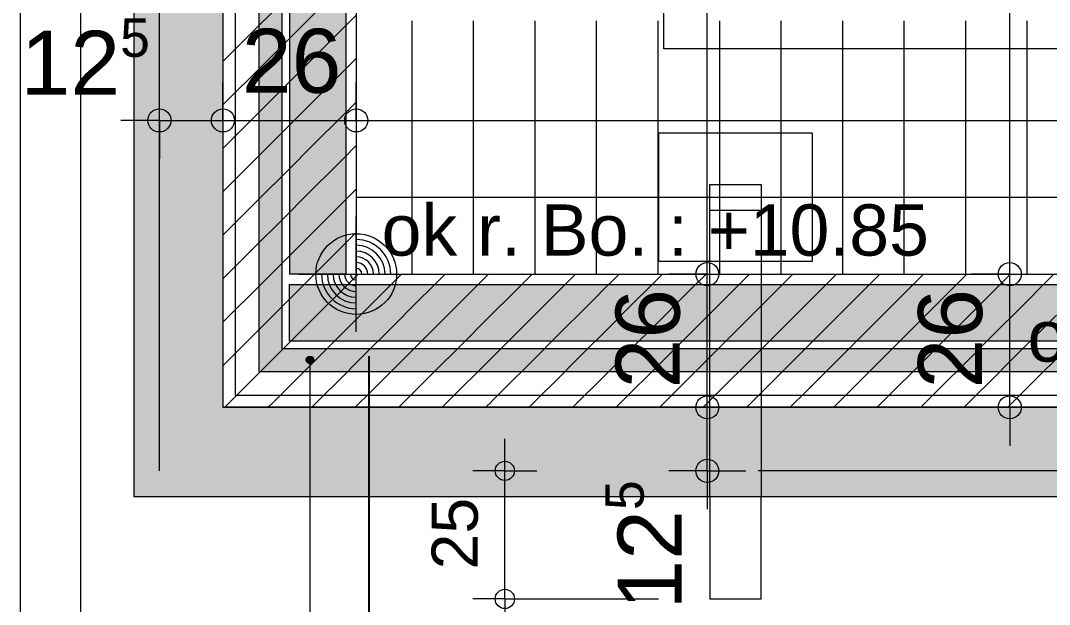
# Model space of a CAD drawing. Header units: metres. Extents: x 0.003 to 0.843, y 0.003 to 0.597.
# Drawn here: x 0.31126 to 0.35141, y 0.1042 to 0.127 of the extents above; entities that cross this region are included whole.
import ezdxf

# ---------------------------------------------------------------- set-up
doc = ezdxf.new("R2010")
doc.units = ezdxf.units.M
for name, pattern in [('AUSGEZOGEN', [0]), ('KURZGESTRICHELT', [0.0025, 0.0015, -0.001]), ('LINIE_17', [0.0005, 0, -0.0005]), ('LINIE_23', [0.0079, 0.004, -0.0013, 0, -0.0013, 0, -0.0013]), ('PHANTOM', [63.5, 31.75, -6.35, 6.35, -6.35, 6.35, -6.35]), ('PUNKT', [6.35, 0, -6.35]), ('RAND', [44.45, 12.7, -6.35, 12.7, -6.35, 0, -6.35]), ('VERDECKT', [9.525, 6.35, -3.175])]:
    doc.linetypes.add(name, pattern=pattern)
for name, color, linetype, lineweight in [('Ausbau Raeume', 7, 'AUSGEZOGEN', 18), ('Bauachsen grob', 7, 'RAND', 13), ('Beton Ansicht', 7, 'AUSGEZOGEN', 13), ('Beton verdeckt vorne', 7, 'KURZGESTRICHELT', 13), ('Bodenplatte', 7, 'AUSGEZOGEN', 18), ('Daemmung', 7, 'AUSGEZOGEN', 18), ('Decke', 7, 'AUSGEZOGEN', 35), ('Detailmasse', 7, 'AUSGEZOGEN', 13), ('Dichtung', 240, 'AUSGEZOGEN', 13), ('Holz Fassadenverkleidung', 7, 'AUSGEZOGEN', 18), ('Holzgelaender', 7, 'AUSGEZOGEN', 25), ('Konstruktion oben', 7, 'VERDECKT', 13), ('Rolladen', 7, 'AUSGEZOGEN', 13), ('Spengler', 7, 'AUSGEZOGEN', 18), ('Text Koten', 7, 'AUSGEZOGEN', 25), ('Text Werkplan Ausfuehrung', 7, 'AUSGEZOGEN', 25), ('Werkplan- Ausfuehrungsmasse', 7, 'AUSGEZOGEN', 13)]:
    doc.layers.add(name, color=color, linetype=linetype, lineweight=lineweight)
doc.layers.add('Entwaesserungsb._ Retentionb', color=7, linetype='AUSGEZOGEN', lineweight=25, true_color=0x494949)
doc.styles.add('ARIAL', font='ARIAL.TTF')

msp = doc.modelspace()

# ---------------------------------------------------------------- hatches: boundary and pattern name
at = {"layer": 'Holzgelaender', "linetype": 'AUSGEZOGEN', "lineweight": 13, "true_color": 0xe3e3e3}
msp.add_hatch(color=254, dxfattribs=at).paths.add_polyline_path([(0.32056, 0.156637), (0.32056, 0.113297), (0.37896, 0.113297), (0.37896, 0.114197), (0.32146, 0.114197), (0.32146, 0.156637)])
at = {"layer": 'Rolladen', "linetype": 'AUSGEZOGEN', "lineweight": 13, "true_color": 0xf2edfc}
for points in [[(0.32176, 0.157237), (0.32176, 0.117097), (0.32396, 0.117097), (0.32396, 0.157237)], [(0.32176, 0.114497), (0.37956, 0.114497), (0.37956, 0.116697), (0.32176, 0.116697)]]:
    msp.add_hatch(color=7, dxfattribs=at).paths.add_polyline_path(points)
at = {"layer": 'Spengler', "linetype": 'AUSGEZOGEN', "lineweight": 13, "true_color": 0xfafafa}
msp.add_hatch(color=7, dxfattribs=at).paths.add_polyline_path([(0.31568, 0.157637), (0.31568, 0.108417), (0.37996, 0.108417), (0.37996, 0.111897), (0.31916, 0.111897), (0.31916, 0.157637)])
at = {"layer": 'Text Werkplan Ausfuehrung', "linetype": 'AUSGEZOGEN', "lineweight": 13}
for points in [[(0.32241, 0.113747), (0.32271, 0.113747), (0.322689, 0.113822)], [(0.32241, 0.113747), (0.322689, 0.113822), (0.322431, 0.113822)], [(0.322431, 0.113672), (0.32271, 0.113747), (0.32241, 0.113747)], [(0.322431, 0.113822), (0.322689, 0.113822), (0.322635, 0.113876)], [(0.322431, 0.113822), (0.322635, 0.113876), (0.322485, 0.113876)], [(0.322431, 0.113672), (0.322689, 0.113672), (0.32271, 0.113747)], [(0.322485, 0.113618), (0.322689, 0.113672), (0.322431, 0.113672)], [(0.322485, 0.113876), (0.322635, 0.113876), (0.32256, 0.113897)], [(0.322485, 0.113618), (0.322635, 0.113618), (0.322689, 0.113672)], [(0.322635, 0.113618), (0.322485, 0.113618), (0.32256, 0.113597)]]:
    msp.add_hatch(color=7, dxfattribs=at).paths.add_polyline_path(points)

# ---------------------------------------------------------------- linework, layer by layer
at = {"layer": 'Ausbau Raeume', "color": 254, "linetype": 'AUSGEZOGEN', "lineweight": 18}
for p, q in [((0.326542, 0.119803), (0.326542, 0.126989)), ((0.328942, 0.119803), (0.328942, 0.126989)), ((0.331342, 0.119803), (0.331342, 0.126989)), ((0.333742, 0.119803), (0.333742, 0.126989)), ((0.336142, 0.119803), (0.336142, 0.126989)), ((0.338542, 0.119803), (0.338542, 0.126989)), ((0.340942, 0.119803), (0.340942, 0.126989)), ((0.343342, 0.119803), (0.343342, 0.126989)), ((0.345742, 0.119803), (0.345742, 0.126989)), ((0.348142, 0.119803), (0.348142, 0.126989)), ((0.350542, 0.119803), (0.350542, 0.126989)), ((0.326542, 0.117097), (0.326542, 0.119789)), ((0.328942, 0.117097), (0.328942, 0.119789)), ((0.331342, 0.117097), (0.331342, 0.119789)), ((0.333742, 0.117097), (0.333742, 0.119789)), ((0.336142, 0.117097), (0.336142, 0.119789)), ((0.338542, 0.117097), (0.338542, 0.119789)), ((0.340942, 0.117097), (0.340942, 0.119789)), ((0.343342, 0.117097), (0.343342, 0.119789)), ((0.345742, 0.117097), (0.345742, 0.119789)), ((0.348142, 0.117097), (0.348142, 0.119789)), ((0.350542, 0.117097), (0.350542, 0.119789))]:
    msp.add_line(p, q, dxfattribs=at)
at = {"layer": 'Bauachsen grob', "color": 32, "linetype": 'LINIE_23', "lineweight": 25, "true_color": 0xc36e14}
msp.add_line((0.32486, 0.013897), (0.32486, 0.581), dxfattribs=at)
at = {"layer": 'Beton Ansicht', "color": 7, "linetype": 'AUSGEZOGEN', "lineweight": 13}
for p, q in [((0.32436, 0.157637), (0.32436, 0.117097)), ((0.32436, 0.117097), (0.38096, 0.117097))]:
    msp.add_line(p, q, dxfattribs=at)
at = {"layer": 'Beton verdeckt vorne', "color": 7, "linetype": 'VERDECKT', "lineweight": 13}
for p in [(0.31916, 0.160997), (0.38096, 0.111897)]:
    msp.add_line(p, (0.31916, 0.111897), dxfattribs=at)
at = {"layer": 'Bodenplatte', "color": 92, "linetype": 'VERDECKT', "lineweight": 18, "true_color": 0x00c600}
for p, q in [((0.31916, 0.160997), (0.31916, 0.111897)), ((0.31916, 0.111897), (0.63756, 0.111897))]:
    msp.add_line(p, q, dxfattribs=at)
at = {"layer": 'Daemmung', "color": 7, "linetype": 'VERDECKT', "lineweight": 13}
msp.add_line((0.31916, 0.111897), (0.32236, 0.111897), dxfattribs=at)
at = {"layer": 'Decke', "color": 92, "linetype": 'PHANTOM', "lineweight": 18, "true_color": 0x00c600}
for p, q in [((0.31916, 0.160997), (0.31916, 0.111897)), ((0.31916, 0.111897), (0.63756, 0.111897))]:
    msp.add_line(p, q, dxfattribs=at)
at = {"layer": 'Decke', "color": 92, "linetype": 'LINIE_17', "lineweight": 18, "true_color": 0x00c600}
for p, q in [((0.33636, 0.125897), (0.33636, 0.159097)), ((0.38136, 0.125897), (0.33636, 0.125897))]:
    msp.add_line(p, q, dxfattribs=at)
at = {"layer": 'Detailmasse', "color": 240, "linetype": 'AUSGEZOGEN', "lineweight": 13}
for p, q in [((0.33016, 0.109417), (0.33016, 0.110667)), ((0.33016, 0.109417), (0.32891, 0.109417)), ((0.33016, 0.109417), (0.33141, 0.109417)), ((0.33016, 0.109417), (0.33016, 0.109417)), ((0.33016, 0.104417), (0.33016, 0.109417)), ((0.33016, 0.104417), (0.32891, 0.104417)), ((0.33016, 0.104417), (0.33141, 0.104417)), ((0.33016, 0.104417), (0.33616, 0.104417)), ((0.33016, 0.104417), (0.33016, 0.103167))]:
    msp.add_line(p, q, dxfattribs=at)
for centre in [(0.33016, 0.109417), (0.33016, 0.104417)]:
    msp.add_circle(centre, 0.000375, dxfattribs=at)
at = {"layer": 'Dichtung', "color": 21, "linetype": 'AUSGEZOGEN', "lineweight": 13, "true_color": 0xffa8a8}
for p, q in [((0.319868, 0.126109), (0.321985, 0.128226)), ((0.320717, 0.125261), (0.322834, 0.127378)), ((0.323686, 0.126534), (0.32436, 0.127207)), ((0.321565, 0.124412), (0.323682, 0.126529)), ((0.31916, 0.125401), (0.319864, 0.126105)), ((0.31916, 0.123704), (0.320712, 0.125257)), ((0.322414, 0.123564), (0.32436, 0.12551)), ((0.319444, 0.122291), (0.321561, 0.124408)), ((0.323262, 0.122715), (0.32436, 0.123813)), ((0.320292, 0.121442), (0.322409, 0.123559)), ((0.321141, 0.120594), (0.323258, 0.122711)), ((0.31916, 0.122007), (0.31944, 0.122287)), ((0.324111, 0.121867), (0.32436, 0.122116)), ((0.321989, 0.119745), (0.324106, 0.121862)), ((0.31916, 0.12031), (0.320288, 0.121438)), ((0.31916, 0.118613), (0.321137, 0.12059)), ((0.322838, 0.118897), (0.32436, 0.120419)), ((0.319868, 0.117624), (0.321985, 0.119741)), ((0.320717, 0.116776), (0.322834, 0.118893)), ((0.323686, 0.118048), (0.32436, 0.118722)), ((0.321565, 0.115927), (0.323682, 0.118044)), ((0.31916, 0.116916), (0.319864, 0.11762)), ((0.322414, 0.115078), (0.324433, 0.117097)), ((0.325384, 0.116351), (0.32613, 0.117097)), ((0.326232, 0.115503), (0.327827, 0.117097)), ((0.329202, 0.116776), (0.329524, 0.117097)), ((0.33005, 0.115927), (0.331221, 0.117097)), ((0.330899, 0.115078), (0.332918, 0.117097)), ((0.333869, 0.116351), (0.334615, 0.117097)), ((0.334717, 0.115503), (0.336312, 0.117097)), ((0.337687, 0.116776), (0.338009, 0.117097)), ((0.338536, 0.115927), (0.339706, 0.117097)), ((0.339384, 0.115078), (0.341403, 0.117097)), ((0.342354, 0.116351), (0.3431, 0.117097)), ((0.343203, 0.115503), (0.344797, 0.117097)), ((0.346172, 0.116776), (0.346494, 0.117097)), ((0.347021, 0.115927), (0.348191, 0.117097)), ((0.347869, 0.115078), (0.349888, 0.117097)), ((0.350839, 0.116351), (0.351585, 0.117097)), ((0.31916, 0.115219), (0.320712, 0.116771)), ((0.327081, 0.114654), (0.329198, 0.116771)), ((0.335566, 0.114654), (0.337683, 0.116771)), ((0.344051, 0.114654), (0.346168, 0.116771)), ((0.323262, 0.11423), (0.325379, 0.116347)), ((0.331747, 0.11423), (0.333865, 0.116347)), ((0.340233, 0.11423), (0.34235, 0.116347)), ((0.348718, 0.11423), (0.350835, 0.116347)), ((0.319444, 0.113806), (0.321561, 0.115923)), ((0.327929, 0.113806), (0.330046, 0.115923)), ((0.336414, 0.113806), (0.338531, 0.115923)), ((0.3449, 0.113806), (0.347017, 0.115923)), ((0.324111, 0.113381), (0.326228, 0.115498)), ((0.332596, 0.113381), (0.334713, 0.115498)), ((0.341081, 0.113381), (0.343198, 0.115498)), ((0.349567, 0.113381), (0.351684, 0.115498)), ((0.320292, 0.112957), (0.322409, 0.115074)), ((0.328778, 0.112957), (0.330895, 0.115074)), ((0.337263, 0.112957), (0.33938, 0.115074)), ((0.345748, 0.112957), (0.347865, 0.115074)), ((0.324959, 0.112533), (0.327076, 0.11465)), ((0.333445, 0.112533), (0.335562, 0.11465)), ((0.34193, 0.112533), (0.344047, 0.11465)), ((0.350415, 0.112533), (0.352532, 0.11465)), ((0.321141, 0.112109), (0.323258, 0.114226)), ((0.329626, 0.112109), (0.331743, 0.114226)), ((0.338111, 0.112109), (0.340229, 0.114226)), ((0.346597, 0.112109), (0.348714, 0.114226)), ((0.31916, 0.113522), (0.31944, 0.113801)), ((0.326021, 0.111897), (0.327925, 0.113801)), ((0.334506, 0.111897), (0.33641, 0.113801)), ((0.342991, 0.111897), (0.344895, 0.113801)), ((0.322627, 0.111897), (0.324106, 0.113377)), ((0.331112, 0.111897), (0.332592, 0.113377)), ((0.339597, 0.111897), (0.341077, 0.113377)), ((0.348083, 0.111897), (0.349562, 0.113377)), ((0.319233, 0.111897), (0.320288, 0.112953)), ((0.327718, 0.111897), (0.328773, 0.112953)), ((0.336203, 0.111897), (0.337259, 0.112953)), ((0.344688, 0.111897), (0.345744, 0.112953)), ((0.324324, 0.111897), (0.324955, 0.112529)), ((0.332809, 0.111897), (0.33344, 0.112529)), ((0.341294, 0.111897), (0.341926, 0.112529)), ((0.34978, 0.111897), (0.350411, 0.112529)), ((0.32093, 0.111897), (0.321137, 0.112104)), ((0.329415, 0.111897), (0.329622, 0.112104)), ((0.3379, 0.111897), (0.338107, 0.112104)), ((0.346385, 0.111897), (0.346592, 0.112104))]:
    msp.add_line(p, q, dxfattribs=at)
at = {"layer": 'Entwaesserungsb._ Retentionb', "color": 7, "linetype": 'LINIE_17', "lineweight": 13}
msp.add_line((0.32436, 0.120097), (0.63236, 0.120097), dxfattribs=at)
at = {"layer": 'Holz Fassadenverkleidung', "color": 7, "linetype": 'LINIE_17', "lineweight": 13}
for p, q in [((0.31668, 0.109417), (0.31668, 0.488677)), ((0.64004, 0.109417), (0.31668, 0.109417))]:
    msp.add_line(p, q, dxfattribs=at)
at = {"layer": 'Holzgelaender', "color": 7, "linetype": 'AUSGEZOGEN', "lineweight": 13}
for p, q in [((0.32056, 0.156637), (0.32056, 0.113297)), ((0.32146, 0.156637), (0.32146, 0.114197)), ((0.32146, 0.114197), (0.37896, 0.114197)), ((0.32056, 0.113297), (0.37896, 0.113297))]:
    msp.add_line(p, q, dxfattribs=at)
at = {"layer": 'Konstruktion oben', "color": 7, "linetype": 'PUNKT', "lineweight": 18}
for p, q in [((0.31668, 0.109417), (0.31668, 0.488677)), ((0.31964, 0.157637), (0.31964, 0.112377)), ((0.31964, 0.112377), (0.37996, 0.112377)), ((0.64004, 0.109417), (0.31668, 0.109417))]:
    msp.add_line(p, q, dxfattribs=at)
at = {"layer": 'Rolladen', "color": 202, "linetype": 'PHANTOM', "lineweight": 13}
for p, q in [((0.32176, 0.157237), (0.32176, 0.117097)), ((0.32396, 0.157237), (0.32396, 0.117097)), ((0.32396, 0.117097), (0.32176, 0.117097)), ((0.32176, 0.114497), (0.32176, 0.116697)), ((0.32176, 0.116697), (0.37956, 0.116697)), ((0.32176, 0.114497), (0.37956, 0.114497))]:
    msp.add_line(p, q, dxfattribs=at)
at = {"layer": 'Spengler', "color": 7, "linetype": 'AUSGEZOGEN', "lineweight": 13}
for p, q in [((0.31568, 0.157637), (0.31568, 0.108417)), ((0.31916, 0.157637), (0.31916, 0.111897)), ((0.31916, 0.111897), (0.37996, 0.111897)), ((0.31568, 0.108417), (0.37996, 0.108417))]:
    msp.add_line(p, q, dxfattribs=at)
at = {"layer": 'Spengler', "color": 240, "linetype": 'LINIE_17', "lineweight": 13}
for p, q in [((0.34216, 0.122597), (0.33616, 0.122597)), ((0.33616, 0.122597), (0.33616, 0.117597)), ((0.34216, 0.117597), (0.34216, 0.122597)), ((0.33616, 0.117597), (0.34216, 0.117597))]:
    msp.add_line(p, q, dxfattribs=at)
at = {"layer": 'Spengler', "color": 240, "linetype": 'VERDECKT', "lineweight": 18}
for p, q in [((0.33816, 0.120597), (0.34016, 0.120597)), ((0.33816, 0.108417), (0.33816, 0.120597)), ((0.34016, 0.120597), (0.34016, 0.108417)), ((0.33816, 0.119597), (0.34016, 0.119597))]:
    msp.add_line(p, q, dxfattribs=at)
at = {"layer": 'Spengler', "color": 240, "linetype": 'AUSGEZOGEN', "lineweight": 13}
for p, q in [((0.33816, 0.108417), (0.33816, 0.104417)), ((0.34016, 0.104417), (0.34016, 0.108417)), ((0.33816, 0.104417), (0.34016, 0.104417))]:
    msp.add_line(p, q, dxfattribs=at)
at = {"layer": 'Text Koten', "color": 240, "linetype": 'AUSGEZOGEN', "lineweight": 13}
for p, q in [((0.32436, 0.114847), (0.32436, 0.119347)), ((0.32436, 0.115522), (0.32436, 0.118672)), ((0.32211, 0.117097), (0.32661, 0.117097)), ((0.322787, 0.117097), (0.325935, 0.117097))]:
    msp.add_line(p, q, dxfattribs=at)
msp.add_circle((0.32436, 0.117097), 0.001575, dxfattribs=at)
for radius, start, end in [(0.00135, 0, 90), (0.001125, 0, 90), (0.0009, 0, 90), (0.000675, 0, 90), (0.00045, 0, 90), (0.000225, 0, 90), (0.00135, 180, 270), (0.001125, 180, 270), (0.0009, 180, 270), (0.000675, 180, 270), (0.00045, 180, 270), (0.000225, 180, 270)]:
    msp.add_arc((0.32436, 0.117097), radius, start, end, dxfattribs=at)
at = {"layer": 'Text Werkplan Ausfuehrung', "color": 240, "linetype": 'AUSGEZOGEN', "lineweight": 13}
msp.add_line((0.311264, 0.100691), (0.311264, 0.149997), dxfattribs=at)
at = {"layer": 'Text Werkplan Ausfuehrung', "color": 8, "linetype": 'AUSGEZOGEN', "lineweight": 13, "true_color": 0x737373}
msp.add_line((0.313615, 0.093811), (0.313615, 0.145469), dxfattribs=at)
at = {"layer": 'Text Werkplan Ausfuehrung', "color": 7, "linetype": 'AUSGEZOGEN', "lineweight": 13}
for p, q in [((0.32241, 0.113747), (0.32241, 0.113747)), ((0.32256, 0.113897), (0.32256, 0.113897)), ((0.32256, 0.100691), (0.32256, 0.113747)), ((0.32271, 0.113747), (0.32271, 0.113747)), ((0.32256, 0.113597), (0.32256, 0.113597))]:
    msp.add_line(p, q, dxfattribs=at)
msp.add_circle((0.32256, 0.113747), 0.00015, dxfattribs=at)
at = {"layer": 'Werkplan- Ausfuehrungsmasse', "color": 7, "linetype": 'AUSGEZOGEN', "lineweight": 13}
for p, q in [((0.34986, 0.117097), (0.34986, 0.202597)), ((0.31668, 0.123097), (0.31668, 0.124597)), ((0.31916, 0.123097), (0.31916, 0.124597)), ((0.32436, 0.123097), (0.32436, 0.124597)), ((0.31668, 0.123097), (0.31518, 0.123097)), ((0.31668, 0.123097), (0.31668, 0.121597)), ((0.31668, 0.123097), (0.31668, 0.123097)), ((0.31668, 0.123097), (0.31916, 0.123097)), ((0.31916, 0.123097), (0.31916, 0.121597)), ((0.31916, 0.123097), (0.31916, 0.123097)), ((0.32436, 0.123097), (0.32436, 0.121597)), ((0.32436, 0.123097), (0.32436, 0.123097)), ((0.33806, 0.117097), (0.33656, 0.117097)), ((0.33806, 0.117097), (0.33956, 0.117097)), ((0.33806, 0.117097), (0.33806, 0.117097)), ((0.33806, 0.111897), (0.33806, 0.117097)), ((0.34986, 0.117097), (0.34836, 0.117097)), ((0.34986, 0.117097), (0.35136, 0.117097)), ((0.34986, 0.117097), (0.34986, 0.117097)), ((0.34986, 0.111897), (0.34986, 0.117097)), ((0.33806, 0.111897), (0.33656, 0.111897)), ((0.33806, 0.111897), (0.33956, 0.111897)), ((0.33806, 0.111897), (0.33806, 0.111897)), ((0.33806, 0.109417), (0.33806, 0.111897)), ((0.34986, 0.111897), (0.34836, 0.111897)), ((0.34986, 0.111897), (0.35136, 0.111897)), ((0.34986, 0.111897), (0.34986, 0.111897)), ((0.34986, 0.111897), (0.34986, 0.110397)), ((0.33806, 0.109417), (0.33656, 0.109417)), ((0.33806, 0.109417), (0.33956, 0.109417)), ((0.33806, 0.109417), (0.33806, 0.109417)), ((0.33806, 0.109417), (0.33806, 0.107917))]:
    msp.add_line(p, q, dxfattribs=at)
for points in [[(0.33806, 0.117097), (0.33806, 0.131783), (0.33806, 0.131783), (0.33806, 0.141141), (0.33806, 0.141141), (0.33806, 0.147288), (0.33806, 0.147288), (0.33806, 0.157848), (0.33806, 0.157848), (0.33806, 0.160997)], [(0.31916, 0.123097), (0.321202, 0.123097), (0.321202, 0.123097), (0.32436, 0.123097)], [(0.32436, 0.123097), (0.362686, 0.123097), (0.362686, 0.123097), (0.374637, 0.123097), (0.374637, 0.123097), (0.38096, 0.123097)]]:
    msp.add_lwpolyline(points, dxfattribs=at)
for centre in [(0.31668, 0.123097), (0.31916, 0.123097), (0.32436, 0.123097), (0.33806, 0.117097), (0.34986, 0.117097), (0.33806, 0.111897), (0.34986, 0.111897), (0.33806, 0.109417)]:
    msp.add_circle(centre, 0.00045, dxfattribs=at)

# ---------------------------------------------------------------- texts
at = {"layer": 'Detailmasse', "color": 240, "linetype": 'AUSGEZOGEN', "lineweight": 18, "insert": (0.329129, 0.105569), "char_height": 0.0018, "width": 0.0009, "attachment_point": 7, "rotation": 90, "style": 'ARIAL'}
msp.add_mtext('25', dxfattribs=at)
at = {"layer": 'Text Koten', "color": 7, "linetype": 'AUSGEZOGEN', "lineweight": 18, "char_height": 0.002, "width": 0.001, "attachment_point": 7, "style": 'ARIAL'}
for s, insert in [('ok\\~r.\\~Bo.\\~:\\~+10.85', (0.325352, 0.117791)), ('ok\\~r.\\~Br.\\~:\\~+11.14/11.13', (0.350554, 0.113654))]:
    msp.add_mtext(s, dxfattribs=dict(at, insert=insert))
at = {"layer": 'Werkplan- Ausfuehrungsmasse', "color": 7, "linetype": 'AUSGEZOGEN', "lineweight": 25, "attachment_point": 7, "style": 'ARIAL'}
for s, insert, char_height, width in [('5', (0.315148, 0.125556), 0.0015, 0.00075), ('12', (0.311264, 0.124097), 0.0025, 0.00125), ('26', (0.319898, 0.12414), 0.0025, 0.00125)]:
    msp.add_mtext(s, dxfattribs=dict(at, insert=insert, char_height=char_height, width=width))
at = {"layer": 'Werkplan- Ausfuehrungsmasse', "color": 7, "linetype": 'AUSGEZOGEN', "lineweight": 25, "attachment_point": 7, "rotation": 90, "style": 'ARIAL'}
for s, insert, char_height, width in [('26', (0.337017, 0.112635), 0.0025, 0.00125), ('26', (0.348817, 0.112635), 0.0025, 0.00125), ('5', (0.335602, 0.107886), 0.0015, 0.00075), ('12', (0.33706, 0.104001), 0.0025, 0.00125)]:
    msp.add_mtext(s, dxfattribs=dict(at, insert=insert, char_height=char_height, width=width))

doc.saveas('drawing.dxf')
